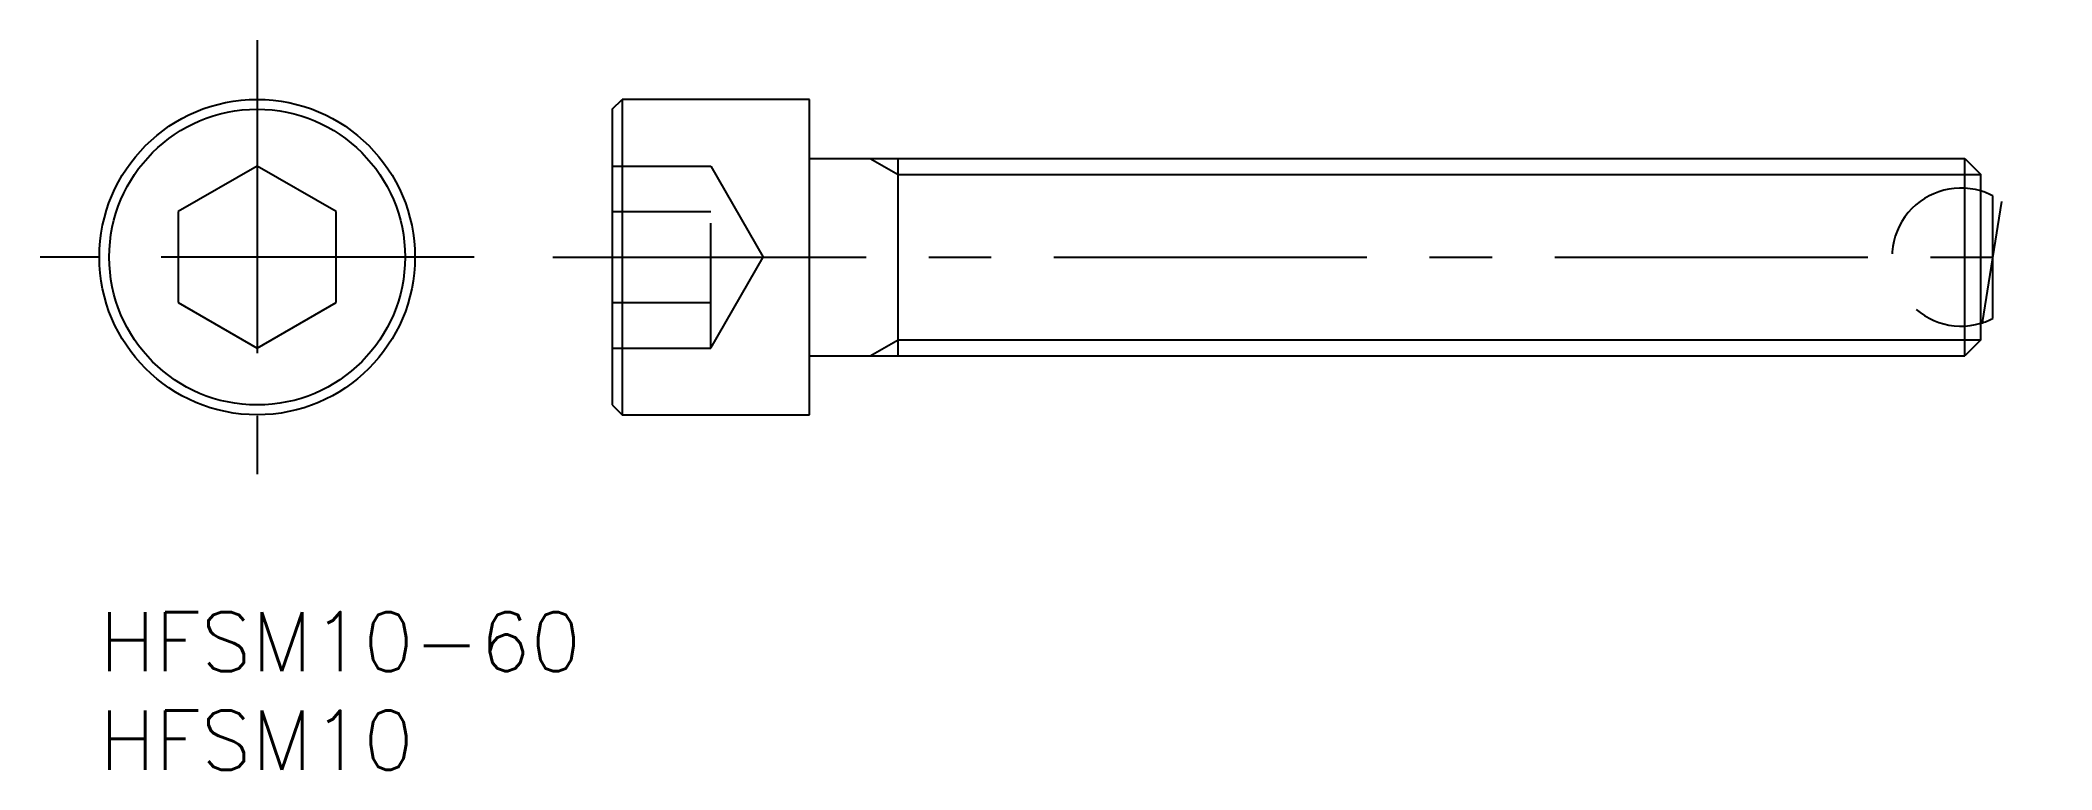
# Model space of a CAD drawing. Extents: x -3 to 99, y -8 to 29.
import ezdxf

# ---------------------------------------------------------------- set-up
doc = ezdxf.new("R2010")
doc.units = 0
doc.header["$LTSCALE"] = 0.5
for name, pattern in [('CENTER', [50.8, 31.75, -6.35, 6.35, -6.35]), ('DASHED', [19.05, 12.7, -6.35]), ('PHANTOM', [63.5, 31.75, -6.35, 6.35, -6.35, 6.35, -6.35])]:
    doc.linetypes.add(name, pattern=pattern)
for name, color, linetype in [('MSM_CENTER', 1, 'CENTER'), ('MSM_CONTINUOUS', 7, 'CONTINUOUS'), ('MSM_DASHED', 4, 'DASHED'), ('MSM_IMAGINARY', 6, 'PHANTOM'), ('MSM_NARROW', 5, 'CONTINUOUS'), ('MSM_PART_NUMBER', 7, 'CONTINUOUS')]:
    doc.layers.add(name, color=color, linetype=linetype)
doc.styles.get("Standard").update_dxf_attribs({"font": 'txt.shx', "height": 3, "bigfont": 'bigfont.shx'})

# ---------------------------------------------------------------- blocks, each defined once
blk = doc.blocks.new('*U3')
at = {"layer": 'MSM_PART_NUMBER'}
blk.add_text('HFSM10-60', height=3, dxfattribs=at).set_placement((0, -3))
blk = doc.blocks.new('*U4')
at = {"layer": 'MSM_PART_NUMBER'}
blk.add_text('HFSM10', height=3, dxfattribs=at).set_placement((0, -8))

msp = doc.modelspace()

# ---------------------------------------------------------------- linework, layer by layer
at = {"layer": 'MSM_CENTER'}
for p, q in [((8, 29), (8, 7)), ((19, 18), (-3, 18)), ((23, 18), (99, 18))]:
    msp.add_line(p, q, dxfattribs=at)
at = {"layer": 'MSM_CONTINUOUS'}
for p, q in [((26, 25.5), (26.5, 26)), ((26, 25.5), (26, 10.5)), ((26.5, 26), (26.5, 10)), ((36, 26), (26.5, 26)), ((36, 10), (36, 26)), ((8, 22.62), (4, 20.31)), ((12, 20.31), (8, 22.62)), ((36, 23), (94.59, 23)), ((40.5, 13), (40.5, 23)), ((94.59, 13), (94.59, 23)), ((94.59, 23), (95.4, 22.19)), ((95.4, 13.81), (95.4, 22.19)), ((96, 21.11), (96, 14.89)), ((4, 20.31), (4, 15.69)), ((12, 15.69), (12, 20.31)), ((4, 15.69), (8, 13.38)), ((8, 13.38), (12, 15.69)), ((95.4, 13.81), (94.59, 13)), ((36, 13), (94.59, 13)), ((26, 10.5), (26.5, 10)), ((26.5, 10), (36, 10))]:
    msp.add_line(p, q, dxfattribs=at)
for radius in [8, 7.5]:
    msp.add_circle((8, 18), radius, dxfattribs=at)
for start, end in [(62.746, 73.351), (286.649, 297.254)]:
    msp.add_arc((94.4, 18), 3.5, start, end, dxfattribs=at)
at = {"layer": 'MSM_DASHED'}
for p, q in [((26, 22.62), (31, 22.62)), ((31, 22.62), (33.66, 18)), ((31, 13.38), (31, 22.62)), ((26, 20.31), (31, 20.31)), ((31, 13.38), (33.66, 18)), ((26, 15.69), (31, 15.69)), ((26, 13.38), (31, 13.38))]:
    msp.add_line(p, q, dxfattribs=at)
msp.add_arc((94.4, 18), 3.5, 73.351, 286.649, dxfattribs=at)
at = {"layer": 'MSM_IMAGINARY'}
msp.add_line((95.49, 14.68), (96.47, 20.82), dxfattribs=at)
at = {"layer": 'MSM_NARROW'}
for p, q in [((39.09, 23), (40.5, 22.19)), ((40.5, 22.19), (95.4, 22.19)), ((39.09, 13), (40.5, 13.81)), ((40.5, 13.81), (95.4, 13.81))]:
    msp.add_line(p, q, dxfattribs=at)

# ---------------------------------------------------------------- block references
at = {"layer": 'MSM_CONTINUOUS'}
for name in ['*U3', '*U4']:
    msp.add_blockref(name, (0, 0), dxfattribs=at)

doc.saveas('drawing.dxf')
